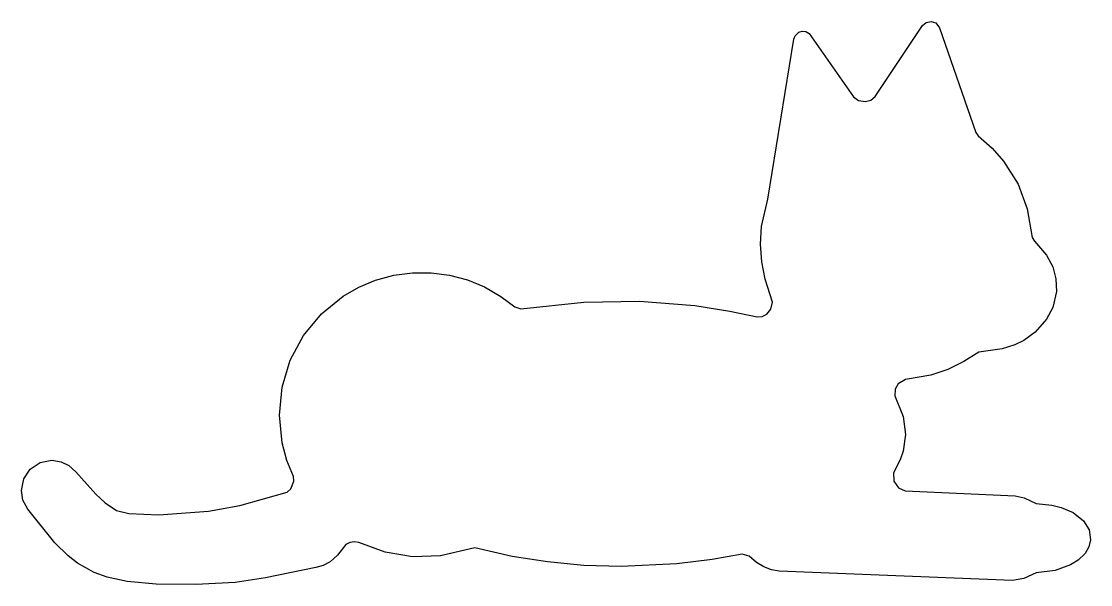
# Model space of a CAD drawing. Extents: x 0 to 3, y 0 to 1.58.
import ezdxf

# ---------------------------------------------------------------- set-up
doc = ezdxf.new("R2010")
doc.units = 0

msp = doc.modelspace()

# ---------------------------------------------------------------- linework, layer by layer
msp.add_lwpolyline([(0.6132, 0.2219), (0.7459, 0.2594), (0.7562, 0.2688), (0.7644, 0.2899), (0.7631, 0.3038), (0.7452, 0.3487), (0.732, 0.3979), (0.7241, 0.4757), (0.7317, 0.5545), (0.7546, 0.6298), (0.7915, 0.6988), (0.8418, 0.7599), (0.9025, 0.8094), (0.9466, 0.8348), (0.994, 0.8546), (1.0453, 0.8684), (1.0971, 0.8752), (1.1493, 0.8753), (1.2011, 0.8685), (1.2516, 0.855), (1.299, 0.8354), (1.3451, 0.8089), (1.3847, 0.7793), (1.4016, 0.7737), (1.5781, 0.7931), (1.7342, 0.7955), (1.8897, 0.7835), (1.988, 0.7679), (2.0641, 0.7513), (2.078, 0.7525), (2.092, 0.7594), (2.1031, 0.7728), (2.1075, 0.7931), (2.0868, 0.8573), (2.0771, 0.9061), (2.0738, 0.9558), (2.0769, 1.0046), (2.0947, 1.0821), (2.1671, 1.5308), (2.1707, 1.5406), (2.1809, 1.5501), (2.191, 1.5531), (2.2014, 1.5519), (2.2106, 1.5469), (2.3346, 1.3692), (2.3483, 1.3589), (2.3685, 1.3555), (2.3833, 1.3599), (2.3954, 1.3696), (2.5286, 1.5689), (2.5389, 1.578), (2.5524, 1.5807), (2.5654, 1.5764), (2.5759, 1.5629), (2.6784, 1.2684), (2.6848, 1.2596), (2.7238, 1.225), (2.7558, 1.1886), (2.7964, 1.1234), (2.8221, 1.0547), (2.8364, 0.9746), (2.8428, 0.9635), (2.8764, 0.925), (2.8938, 0.8916), (2.9026, 0.8581), (2.9039, 0.8229), (2.8938, 0.7782), (2.8764, 0.7447), (2.8444, 0.7084), (2.8123, 0.6854), (2.7877, 0.6731), (2.7514, 0.6613), (2.6863, 0.6523), (2.6446, 0.6262), (2.5992, 0.6039), (2.552, 0.588), (2.4802, 0.5757), (2.46, 0.5633), (2.4518, 0.5484), (2.4508, 0.5298), (2.4743, 0.4718), (2.4809, 0.4212), (2.4741, 0.3745), (2.4655, 0.3505), (2.4474, 0.314), (2.4478, 0.2899), (2.4606, 0.2715), (2.4796, 0.2632), (2.7885, 0.2496), (2.8135, 0.2438), (2.8476, 0.2279), (2.891, 0.2234), (2.9178, 0.2169), (2.9512, 0.2023), (2.9804, 0.1788), (2.9958, 0.1541), (3, 0.1261), (2.9953, 0.1062), (2.9843, 0.0873), (2.9647, 0.0682), (2.9437, 0.0551), (2.901, 0.04), (2.8476, 0.0335), (2.8122, 0.0172), (2.7807, 0.0112), (2.1263, 0.0379), (2.1042, 0.0416), (2.083, 0.0495), (2.063, 0.0617), (2.0416, 0.0796), (2.0222, 0.0853), (1.9386, 0.0706), (1.8388, 0.0581), (1.6826, 0.0509), (1.5783, 0.0541), (1.4757, 0.0636), (1.3769, 0.0792), (1.2721, 0.1028), (1.1757, 0.081), (1.0975, 0.0784), (1.0203, 0.0911), (0.9471, 0.1182), (0.9351, 0.1202), (0.9214, 0.118), (0.9107, 0.1122), (0.8873, 0.0828), (0.8659, 0.0643), (0.8465, 0.054), (0.8259, 0.0477), (0.6849, 0.0194), (0.5998, 0.0063), (0.4892, 0), (0.3784, 0.0011), (0.2971, 0.0091), (0.2407, 0.0213), (0.2039, 0.0344), (0.1579, 0.0601), (0.1315, 0.0807), (0.0942, 0.1172), (0.0177, 0.2118), (0.0044, 0.2367), (0, 0.2641), (0.0066, 0.2966), (0.0251, 0.3242), (0.0528, 0.3426), (0.0854, 0.349), (0.1115, 0.3448), (0.1327, 0.3345), (0.1531, 0.3167), (0.2089, 0.2543), (0.2353, 0.2292), (0.2671, 0.2082), (0.3013, 0.1997), (0.3853, 0.1957), (0.5249, 0.2059)], close=True)

doc.saveas('drawing.dxf')
